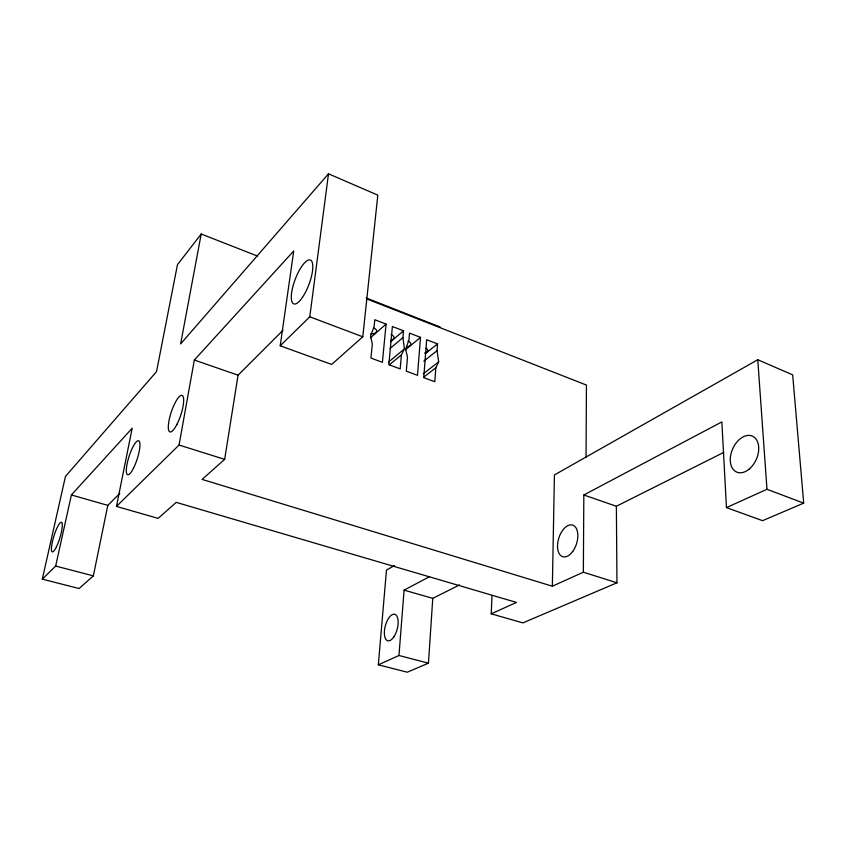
<?xml version="1.0" encoding="UTF-8"?>
<svg xmlns="http://www.w3.org/2000/svg" width="846" height="846" viewBox="0 0 846 846"><rect width="100%" height="100%" fill="white"/><g stroke="black" fill="none" stroke-linecap="round" stroke-linejoin="round"><path stroke-width="1.27" d="M552.353 586.215L583.359 572.213L583.825 494.984L721.86 421.9L726.45 507.589L762.563 520.681L803.7 503.137L792.67 374.863L757.773 359.74L554.426 474.944L552.353 586.215L202.078 479.396L224.655 459.367L238.064 375.19L282.945 330.352M586.056 457.147L586.437 385.067L366.836 298.945M723.742 452.409L616.374 506.257L616.956 582.788L522.881 622.899L491.219 613.826L491.991 595.647M394.479 565.551L386.485 570.077L378.321 664.819L407.286 672.2L428.446 663.179L432.771 598.344L459.621 584.882M435.796 367.83L434.791 381.726L423.751 377.633L426.67 339.732L437.519 343.91L437.033 350.699L438.672 361.845L435.796 367.83L423.486 377.348M378.321 664.819L398.963 655.491L404.092 590.138L429.525 576.676M420.525 337.364L417.49 375.317L406.302 371.172L407.497 357.192L405.646 349.345L408.956 339.955L409.538 333.134L420.525 337.364L405.477 349.768M401.406 354.897L400.169 368.909L388.832 364.7L392.385 326.514L403.521 330.807L402.918 337.639L404.451 348.89L401.406 354.897L389.446 364.732M386.083 324.092L382.403 362.321L370.908 358.07L372.335 343.973L370.537 336.052L374.101 326.609L374.789 319.735L386.083 324.092L370.506 337.755M491.219 613.826L516.472 602.426L176.201 502.365L158.149 518.376L116.452 506.426L179.045 445.028L194.337 360.036L293.731 250.976L280.206 345.803L331.643 364.446L362.797 336.803L377.813 195.151L328.502 173.8L180.621 343.931L201.211 234.004L257.649 256.127M280.206 345.803L309.773 316.806L328.502 173.8M116.452 506.426L132.198 428.224L71.392 494.952L55.656 566.059L42.3 579.15L79.08 588.53L93.346 575.872L107.802 505.379L119.794 493.398M42.3 579.15L65.48 476.393L156.531 371.637L177.459 264.692L201.211 234.004M390.662 341.731L403.521 330.807M390.038 348.489L402.918 337.639M388.515 362.067L404.451 348.89M425.305 353.681L437.519 343.91M423.772 361.2L437.033 350.699M423.286 373.805L438.672 361.845M726.45 507.589L766.973 489.284L803.7 503.137M55.656 566.059L93.346 575.872M398.963 655.491L428.446 663.179M71.392 494.952L107.802 505.379M404.092 590.138L432.771 598.344M179.045 445.028L224.655 459.367M583.359 572.213L616.956 582.788M194.337 360.036L238.064 375.19M583.825 494.984L616.374 506.257M309.773 316.806L362.797 336.803M366.138 297.951L440.153 327M757.773 359.74L766.973 489.284M391.032 334.614A6.007 3.215 5.4 0 1 394.003 337.617A6.007 3.215 5.4 0 1 390.979 340.198M408.015 341.107A5.964 3.173 4.9 0 1 410.839 344.481A5.964 3.173 4.9 0 1 406.397 346.818M426.173 348.171A5.933 3.13 4.4 0 1 424.671 353.004M373.625 327.962A6.049 3.257 6 0 1 376.481 331.844A6.049 3.257 6 0 1 370.707 333.863M749.408 468.896A19.627 12.944 -66.3 0 0 753.617 436.779A19.627 12.944 -66.3 0 0 730.479 456.576A19.627 12.944 -66.3 0 0 749.408 468.896M176.962 424.322A19.225 4.981 -71.6 0 0 182.123 395.452A19.225 4.981 -71.6 0 0 168.893 421.255A19.225 4.981 -71.6 0 0 176.962 424.322M572.71 551.455A16.56 9.295 -72.6 0 0 572.827 525.155A16.56 9.295 -72.6 0 0 557.525 546.072A16.56 9.295 -72.6 0 0 572.71 551.455M302.403 297.443A23.445 7.339 -69.3 0 0 311.201 260.579A23.445 7.339 -69.3 0 0 292.568 287.82A23.445 7.339 -69.3 0 0 302.403 297.443M133.531 468.102A17.851 4.262 -72.1 0 0 138.839 440.829A17.851 4.262 -72.1 0 0 127.037 464.232A17.851 4.262 -72.1 0 0 133.531 468.102M393.802 636.932A13.705 6.165 -75.4 0 0 395.537 614.608A13.705 6.165 -75.4 0 0 384.433 630.989A13.705 6.165 -75.4 0 0 393.802 636.932M56.439 546.812A15.461 3.109 -72.8 0 0 61.79 522.564A15.461 3.109 -72.8 0 0 52.367 541.895A15.461 3.109 -72.8 0 0 56.439 546.812"/></g></svg>
